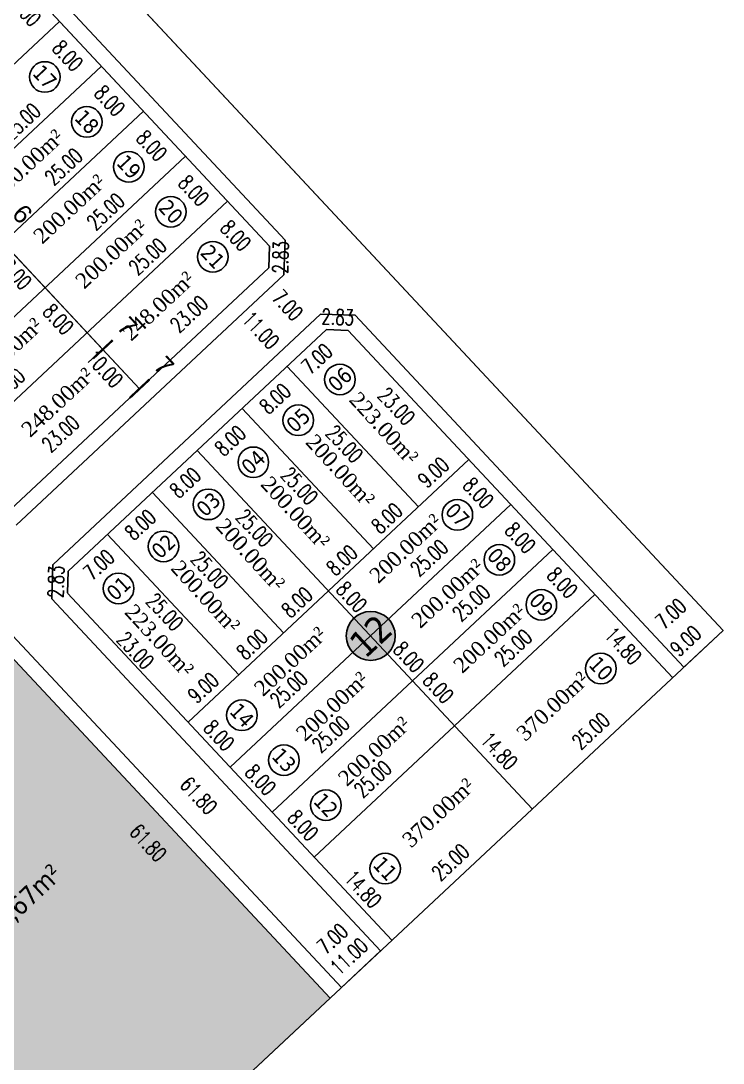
# Model space of a CAD drawing. Header units: metres. Extents: x 436314 to 439216, y 9612307 to 9615043.
# Drawn here: x 437608.6 to 437699.9, y 9614765.9 to 9614901.4 of the extents above; entities that cross this region are included whole.
import ezdxf

# ---------------------------------------------------------------- set-up
doc = ezdxf.new("R2010")
doc.units = ezdxf.units.M
doc.header["$PDMODE"] = 35
doc.header["$PDSIZE"] = 0.1
doc.linetypes.add('ACAD_ISO02W100', pattern=[15, 12, -3])
for name, color, linetype in [('AREA', 7, 'Continuous'), ('Auxiliar', 7, 'Continuous'), ('COTAS', 10, 'Continuous'), ('Eixo Acesso', 2, 'ACAD_ISO02W100'), ('Estacas', 7, 'Continuous'), ('Layer3', 1, 'Continuous'), ('M_FIO', 32, 'Continuous'), ('MEIO_FIO', 7, 'Continuous'), ('ÁREA', 7, 'Continuous')]:
    doc.layers.add(name, color=color, linetype=linetype)
doc.layers.get('0').off()
doc.styles.add('ARIAL', font='arial.ttf')
doc.styles.add('COTAS', font='romans.shx', dxfattribs={"width": 0.7})
doc.styles.add('tahoma', font='tahoma.ttf')
doc.styles.add('ÁREA', font='times.ttf', dxfattribs={"height": 2})
doc.dimstyles.new('C-75', dxfattribs={"dimtxt": 2, "dimasz": 0.2, "dimexe": 0, "dimexo": 0, "dimgap": 1, "dimtad": 0, "dimzin": 4, "dimdsep": 46, "dimtxsty": 'COTAS', "dimblk1": 'BOL-COT', "dimblk2": 'BOL-COT', "dimsah": 1, "dimcen": 0.1, "dimse1": 1, "dimse2": 1, "dimsd1": 1, "dimsd2": 1, "dimclrd": 8, "dimclre": 256, "dimclrt": 256, "dimaunit": 1, "dimadec": 3, "dimazin": 0, "dimtfac": 0.5, "dimtix": 1, "dimtmove": 0, "dimatfit": 3, "dimldrblk": 'BOL-COT', "dimfxl": 1, "dimtolj": 1, "dimtzin": 0, "dimarcsym": 0})

# ---------------------------------------------------------------- blocks, each defined once
blk = doc.blocks.new('Est')
at = {"const_width": 0.2}
blk.add_lwpolyline([(0, -1.2), (0, 1.2)], dxfattribs=at)
blk = doc.blocks.new('*D78')
at = {"layer": 'Defpoints', "color": 0, "transparency": 16777216}
for p in [(2854.28, 967.56), (2852.22, 959.56), (2854.28, 959.56)]:
    blk.add_point(p, dxfattribs=at)
at = {"layer": 'Layer3', "transparency": 16777216, "insert": (2852.22, 963.56), "char_height": 2, "attachment_point": 5, "rotation": 270.002, "style": 'COTAS'}
blk.add_mtext('\\A1;8.00', dxfattribs=at)
blk = doc.blocks.new('BOL-COT')
at = {"layer": 'COTAS'}
for p, q in [((-2, 0), (2, 0)), ((0, -3), (0, 3))]:
    blk.add_line(p, q, dxfattribs=at)
blk.add_circle((0, 0), 0.4, dxfattribs=at)
blk = doc.blocks.new('*D79')
at = {"layer": 'Defpoints', "color": 0, "transparency": 16777216}
for p in [(2804.28, 943.56), (2804.28, 928.76), (2806.07, 928.76)]:
    blk.add_point(p, dxfattribs=at)
at = {"layer": 'Layer3', "transparency": 16777216, "insert": (2806.07, 936.16), "char_height": 2, "attachment_point": 5, "rotation": 270.002, "style": 'COTAS'}
blk.add_mtext('\\A1;14.80', dxfattribs=at)
blk = doc.blocks.new('*D80')
at = {"layer": 'Defpoints', "color": 0, "transparency": 16777216}
for p in [(2845.28, 992.56), (2843.84, 967.56), (2845.28, 967.56)]:
    blk.add_point(p, dxfattribs=at)
at = {"layer": 'Layer3', "transparency": 16777216, "insert": (2843.84, 980.11), "char_height": 2, "attachment_point": 5, "rotation": 270.002, "style": 'COTAS'}
blk.add_mtext('\\A1;25.00', dxfattribs=at)
blk = doc.blocks.new('*D81')
at = {"layer": 'Defpoints', "color": 0, "transparency": 16777216}
for p in [(2854.28, 990.56), (2852.13, 967.56), (2854.28, 967.56)]:
    blk.add_point(p, dxfattribs=at)
at = {"layer": 'Layer3', "transparency": 16777216, "insert": (2852.13, 979.06), "char_height": 2, "attachment_point": 5, "rotation": 270.002, "style": 'COTAS'}
blk.add_mtext('\\A1;23.00', dxfattribs=at)
blk = doc.blocks.new('*D82')
at = {"layer": 'Defpoints', "color": 0, "transparency": 16777216}
for p in [(2854.28, 959.56), (2852.22, 951.56), (2854.28, 951.56)]:
    blk.add_point(p, dxfattribs=at)
at = {"layer": 'Layer3', "transparency": 16777216, "insert": (2852.22, 955.56), "char_height": 2, "attachment_point": 5, "rotation": 270.002, "style": 'COTAS'}
blk.add_mtext('\\A1;8.00', dxfattribs=at)
blk = doc.blocks.new('*D83')
at = {"layer": 'Defpoints', "color": 0, "transparency": 16777216}
for p in [(2854.28, 943.56), (2852.4, 928.76), (2854.28, 928.76)]:
    blk.add_point(p, dxfattribs=at)
at = {"layer": 'Layer3', "transparency": 16777216, "insert": (2852.4, 936.16), "char_height": 2, "attachment_point": 5, "rotation": 270.002, "style": 'COTAS'}
blk.add_mtext('\\A1;14.80', dxfattribs=at)
blk = doc.blocks.new('*D84')
at = {"layer": 'Defpoints', "color": 0, "transparency": 16777216}
for p in [(2854.28, 951.56), (2852.22, 943.56), (2854.28, 943.56)]:
    blk.add_point(p, dxfattribs=at)
at = {"layer": 'Layer3', "transparency": 16777216, "insert": (2852.22, 947.56), "char_height": 2, "attachment_point": 5, "rotation": 270.002, "style": 'COTAS'}
blk.add_mtext('\\A1;8.00', dxfattribs=at)
blk = doc.blocks.new('*D85')
at = {"layer": 'Defpoints', "color": 0, "transparency": 16777216}
for p in [(2804.28, 967.56), (2804.28, 959.56), (2806.04, 959.56)]:
    blk.add_point(p, dxfattribs=at)
at = {"layer": 'Layer3', "transparency": 16777216, "insert": (2806.04, 963.56), "char_height": 2, "attachment_point": 5, "rotation": 270.002, "style": 'COTAS'}
blk.add_mtext('\\A1;8.00', dxfattribs=at)
blk = doc.blocks.new('*D86')
at = {"layer": 'Defpoints', "color": 0, "transparency": 16777216}
for p in [(2804.28, 959.66), (2804.28, 951.66), (2806.04, 951.66)]:
    blk.add_point(p, dxfattribs=at)
at = {"layer": 'Layer3', "transparency": 16777216, "insert": (2806.04, 955.66), "char_height": 2, "attachment_point": 5, "rotation": 270.002, "style": 'COTAS'}
blk.add_mtext('\\A1;8.00', dxfattribs=at)
blk = doc.blocks.new('*D87')
at = {"layer": 'Defpoints', "color": 0, "transparency": 16777216}
for p in [(2804.28, 951.56), (2804.28, 943.56), (2806.04, 943.56)]:
    blk.add_point(p, dxfattribs=at)
at = {"layer": 'Layer3', "transparency": 16777216, "insert": (2806.04, 947.56), "char_height": 2, "attachment_point": 5, "rotation": 270.002, "style": 'COTAS'}
blk.add_mtext('\\A1;8.00', dxfattribs=at)
blk = doc.blocks.new('*D88')
at = {"layer": 'Defpoints', "color": 0, "transparency": 16777216}
for p in [(2813.28, 969.5), (2804.28, 967.56), (2813.28, 967.56)]:
    blk.add_point(p, dxfattribs=at)
at = {"layer": 'Layer3', "transparency": 16777216, "insert": (2808.78, 969.5), "char_height": 2, "attachment_point": 5, "rotation": 0.002, "style": 'COTAS'}
blk.add_mtext('\\A1;9.00', dxfattribs=at)
blk = doc.blocks.new('*D89')
at = {"layer": 'Defpoints', "color": 0, "transparency": 16777216}
for p in [(2821.28, 969.29), (2813.28, 967.56), (2821.28, 967.56)]:
    blk.add_point(p, dxfattribs=at)
at = {"layer": 'Layer3', "transparency": 16777216, "insert": (2817.28, 969.29), "char_height": 2, "attachment_point": 5, "rotation": 0.002, "style": 'COTAS'}
blk.add_mtext('\\A1;8.00', dxfattribs=at)
blk = doc.blocks.new('*D90')
at = {"layer": 'Defpoints', "color": 0, "transparency": 16777216}
for p in [(2829.28, 969.29), (2821.28, 967.56), (2829.28, 967.56)]:
    blk.add_point(p, dxfattribs=at)
at = {"layer": 'Layer3', "transparency": 16777216, "insert": (2825.28, 969.29), "char_height": 2, "attachment_point": 5, "rotation": 0.002, "style": 'COTAS'}
blk.add_mtext('\\A1;8.00', dxfattribs=at)
blk = doc.blocks.new('*D91')
at = {"layer": 'Defpoints', "color": 0, "transparency": 16777216}
for p in [(2837.28, 969.29), (2829.28, 967.56), (2837.28, 967.56)]:
    blk.add_point(p, dxfattribs=at)
at = {"layer": 'Layer3', "transparency": 16777216, "insert": (2833.28, 969.29), "char_height": 2, "attachment_point": 5, "rotation": 0.002, "style": 'COTAS'}
blk.add_mtext('\\A1;8.00', dxfattribs=at)
blk = doc.blocks.new('*D92')
at = {"layer": 'Defpoints', "color": 0, "transparency": 16777216}
for p in [(2845.28, 969.29), (2837.28, 967.56), (2845.28, 967.56)]:
    blk.add_point(p, dxfattribs=at)
at = {"layer": 'Layer3', "transparency": 16777216, "insert": (2841.28, 969.29), "char_height": 2, "attachment_point": 5, "rotation": 0.002, "style": 'COTAS'}
blk.add_mtext('\\A1;8.00', dxfattribs=at)
blk = doc.blocks.new('*D93')
at = {"layer": 'Defpoints', "color": 0, "transparency": 16777216}
for p in [(2854.28, 969.5), (2845.28, 967.56), (2854.28, 967.56)]:
    blk.add_point(p, dxfattribs=at)
at = {"layer": 'Layer3', "transparency": 16777216, "insert": (2849.78, 969.5), "char_height": 2, "attachment_point": 5, "rotation": 0.002, "style": 'COTAS'}
blk.add_mtext('\\A1;9.00', dxfattribs=at)
blk = doc.blocks.new('*D94')
at = {"layer": 'Defpoints', "color": 0, "transparency": 16777216}
for p in [(2829.28, 930.97), (2804.28, 928.76), (2829.28, 928.76)]:
    blk.add_point(p, dxfattribs=at)
at = {"layer": 'Layer3', "transparency": 16777216, "insert": (2816.78, 930.97), "char_height": 2, "attachment_point": 5, "rotation": 0.002, "style": 'COTAS'}
blk.add_mtext('\\A1;25.00', dxfattribs=at)
blk = doc.blocks.new('*D95')
at = {"layer": 'Defpoints', "color": 0, "transparency": 16777216}
for p in [(2829.28, 945.77), (2804.28, 943.56), (2829.28, 943.56)]:
    blk.add_point(p, dxfattribs=at)
at = {"layer": 'Layer3', "transparency": 16777216, "insert": (2816.78, 945.77), "char_height": 2, "attachment_point": 5, "rotation": 0.002, "style": 'COTAS'}
blk.add_mtext('\\A1;25.00', dxfattribs=at)
blk = doc.blocks.new('*D96')
at = {"layer": 'Defpoints', "color": 0, "transparency": 16777216}
for p in [(2829.28, 953.77), (2804.28, 951.56), (2829.28, 951.56)]:
    blk.add_point(p, dxfattribs=at)
at = {"layer": 'Layer3', "transparency": 16777216, "insert": (2816.78, 953.77), "char_height": 2, "attachment_point": 5, "rotation": 0.002, "style": 'COTAS'}
blk.add_mtext('\\A1;25.00', dxfattribs=at)
blk = doc.blocks.new('*D97')
at = {"layer": 'Defpoints', "color": 0, "transparency": 16777216}
for p in [(2829.28, 961.77), (2804.28, 959.56), (2829.28, 959.56)]:
    blk.add_point(p, dxfattribs=at)
at = {"layer": 'Layer3', "transparency": 16777216, "insert": (2816.78, 961.77), "char_height": 2, "attachment_point": 5, "rotation": 0.002, "style": 'COTAS'}
blk.add_mtext('\\A1;25.00', dxfattribs=at)
blk = doc.blocks.new('*D98')
at = {"layer": 'Defpoints', "color": 0, "transparency": 16777216}
for p in [(2854.28, 930.97), (2829.28, 928.76), (2854.28, 928.76)]:
    blk.add_point(p, dxfattribs=at)
at = {"layer": 'Layer3', "transparency": 16777216, "insert": (2841.78, 930.97), "char_height": 2, "attachment_point": 5, "rotation": 0.002, "style": 'COTAS'}
blk.add_mtext('\\A1;25.00', dxfattribs=at)
blk = doc.blocks.new('*D99')
at = {"layer": 'Defpoints', "color": 0, "transparency": 16777216}
for p in [(2854.28, 945.77), (2829.28, 943.56), (2854.28, 943.56)]:
    blk.add_point(p, dxfattribs=at)
at = {"layer": 'Layer3', "transparency": 16777216, "insert": (2841.78, 945.77), "char_height": 2, "attachment_point": 5, "rotation": 0.002, "style": 'COTAS'}
blk.add_mtext('\\A1;25.00', dxfattribs=at)
blk = doc.blocks.new('*D100')
at = {"layer": 'Defpoints', "color": 0, "transparency": 16777216}
for p in [(2854.28, 953.77), (2829.28, 951.56), (2854.28, 951.56)]:
    blk.add_point(p, dxfattribs=at)
at = {"layer": 'Layer3', "transparency": 16777216, "insert": (2841.78, 953.77), "char_height": 2, "attachment_point": 5, "rotation": 0.002, "style": 'COTAS'}
blk.add_mtext('\\A1;25.00', dxfattribs=at)
blk = doc.blocks.new('*D101')
at = {"layer": 'Defpoints', "color": 0, "transparency": 16777216}
for p in [(2854.28, 961.77), (2829.28, 959.56), (2854.28, 959.56)]:
    blk.add_point(p, dxfattribs=at)
at = {"layer": 'Layer3', "transparency": 16777216, "insert": (2841.78, 961.77), "char_height": 2, "attachment_point": 5, "rotation": 0.002, "style": 'COTAS'}
blk.add_mtext('\\A1;25.00', dxfattribs=at)
blk = doc.blocks.new('*D102')
at = {"layer": 'Defpoints', "color": 0, "transparency": 16777216}
for p in [(2837.28, 992.56), (2835.84, 967.56), (2837.28, 967.56)]:
    blk.add_point(p, dxfattribs=at)
at = {"layer": 'Layer3', "transparency": 16777216, "insert": (2835.84, 980.11), "char_height": 2, "attachment_point": 5, "rotation": 270.002, "style": 'COTAS'}
blk.add_mtext('\\A1;25.00', dxfattribs=at)
blk = doc.blocks.new('*D103')
at = {"layer": 'Defpoints', "color": 0, "transparency": 16777216}
for p in [(2829.28, 992.56), (2827.84, 967.56), (2829.28, 967.56)]:
    blk.add_point(p, dxfattribs=at)
at = {"layer": 'Layer3', "transparency": 16777216, "insert": (2827.84, 980.11), "char_height": 2, "attachment_point": 5, "rotation": 270.002, "style": 'COTAS'}
blk.add_mtext('\\A1;25.00', dxfattribs=at)
blk = doc.blocks.new('*D104')
at = {"layer": 'Defpoints', "color": 0, "transparency": 16777216}
for p in [(2821.28, 992.56), (2819.84, 967.56), (2821.28, 967.56)]:
    blk.add_point(p, dxfattribs=at)
at = {"layer": 'Layer3', "transparency": 16777216, "insert": (2819.84, 980.11), "char_height": 2, "attachment_point": 5, "rotation": 270.002, "style": 'COTAS'}
blk.add_mtext('\\A1;25.00', dxfattribs=at)
blk = doc.blocks.new('*D105')
at = {"layer": 'Defpoints', "color": 0, "transparency": 16777216}
for p in [(2813.28, 992.56), (2811.84, 967.56), (2813.28, 967.56)]:
    blk.add_point(p, dxfattribs=at)
at = {"layer": 'Layer3', "transparency": 16777216, "insert": (2811.84, 980.11), "char_height": 2, "attachment_point": 5, "rotation": 270.002, "style": 'COTAS'}
blk.add_mtext('\\A1;25.00', dxfattribs=at)
blk = doc.blocks.new('*D106')
at = {"layer": 'Defpoints', "color": 0, "transparency": 16777216}
for p in [(2821.28, 990.57), (2813.28, 988.83), (2821.28, 988.83)]:
    blk.add_point(p, dxfattribs=at)
at = {"layer": 'Layer3', "transparency": 16777216, "insert": (2817.28, 990.56), "char_height": 2, "attachment_point": 5, "rotation": 0.002, "style": 'COTAS'}
blk.add_mtext('\\A1;8.00', dxfattribs=at)
blk = doc.blocks.new('*D107')
at = {"layer": 'Defpoints', "color": 0, "transparency": 16777216}
for p in [(2829.28, 990.57), (2821.28, 988.83), (2829.28, 988.83)]:
    blk.add_point(p, dxfattribs=at)
at = {"layer": 'Layer3', "transparency": 16777216, "insert": (2825.28, 990.57), "char_height": 2, "attachment_point": 5, "rotation": 0.002, "style": 'COTAS'}
blk.add_mtext('\\A1;8.00', dxfattribs=at)
blk = doc.blocks.new('*D108')
at = {"layer": 'Defpoints', "color": 0, "transparency": 16777216}
for p in [(2837.28, 990.57), (2829.28, 988.83), (2837.28, 988.83)]:
    blk.add_point(p, dxfattribs=at)
at = {"layer": 'Layer3', "transparency": 16777216, "insert": (2833.28, 990.57), "char_height": 2, "attachment_point": 5, "rotation": 0.002, "style": 'COTAS'}
blk.add_mtext('\\A1;8.00', dxfattribs=at)
blk = doc.blocks.new('*D109')
at = {"layer": 'Defpoints', "color": 0, "transparency": 16777216}
for p in [(2845.28, 990.57), (2837.28, 988.83), (2845.28, 988.83)]:
    blk.add_point(p, dxfattribs=at)
at = {"layer": 'Layer3', "transparency": 16777216, "insert": (2841.28, 990.57), "char_height": 2, "attachment_point": 5, "rotation": 0.002, "style": 'COTAS'}
blk.add_mtext('\\A1;8.00', dxfattribs=at)
blk = doc.blocks.new('*D110')
at = {"layer": 'Defpoints', "color": 0, "transparency": 16777216}
for p in [(2845.28, 992.56), (2852.28, 992.56), (2852.28, 990.63)]:
    blk.add_point(p, dxfattribs=at)
at = {"layer": 'Layer3', "transparency": 16777216, "insert": (2848.78, 990.63), "char_height": 2, "attachment_point": 5, "rotation": 0.002, "style": 'COTAS'}
blk.add_mtext('\\A1;7.00', dxfattribs=at)
blk = doc.blocks.new('*D111')
at = {"layer": 'Defpoints', "color": 0, "transparency": 16777216}
for p in [(2806.28, 992.57), (2813.28, 992.56), (2806.28, 990.46)]:
    blk.add_point(p, dxfattribs=at)
at = {"layer": 'Layer3', "transparency": 16777216, "insert": (2809.78, 990.46), "char_height": 2, "attachment_point": 5, "rotation": 359.9121, "style": 'COTAS'}
blk.add_mtext('\\A1;7.00', dxfattribs=at)
blk = doc.blocks.new('*D112')
at = {"layer": 'Defpoints', "color": 0, "transparency": 16777216}
for p in [(2833, 968.94), (2830.94, 960.94), (2833, 960.94)]:
    blk.add_point(p, dxfattribs=at)
at = {"layer": 'Layer3', "transparency": 16777216, "insert": (2830.94, 964.94), "char_height": 2, "attachment_point": 5, "rotation": 270.002, "style": 'COTAS'}
blk.add_mtext('\\A1;8.00', dxfattribs=at)
blk = doc.blocks.new('*D113')
at = {"layer": 'Defpoints', "color": 0, "transparency": 16777216}
for p in [(2833.1, 958.17), (2831.04, 950.17), (2833.1, 950.17)]:
    blk.add_point(p, dxfattribs=at)
at = {"layer": 'Layer3', "transparency": 16777216, "insert": (2831.04, 954.17), "char_height": 2, "attachment_point": 5, "rotation": 270.002, "style": 'COTAS'}
blk.add_mtext('\\A1;8.00', dxfattribs=at)
blk = doc.blocks.new('*D114')
at = {"layer": 'Defpoints', "color": 0, "transparency": 16777216}
for p in [(2833.16, 944.6), (2831.27, 929.8), (2833.16, 929.8)]:
    blk.add_point(p, dxfattribs=at)
at = {"layer": 'Layer3', "transparency": 16777216, "insert": (2831.27, 937.2), "char_height": 2, "attachment_point": 5, "rotation": 270.002, "style": 'COTAS'}
blk.add_mtext('\\A1;14.80', dxfattribs=at)
blk = doc.blocks.new('*D115')
at = {"layer": 'Defpoints', "color": 0, "transparency": 16777216}
for p in [(2833.16, 952.6), (2831.1, 944.6), (2833.16, 944.6)]:
    blk.add_point(p, dxfattribs=at)
at = {"layer": 'Layer3', "transparency": 16777216, "insert": (2831.1, 948.6), "char_height": 2, "attachment_point": 5, "rotation": 270.002, "style": 'COTAS'}
blk.add_mtext('\\A1;8.00', dxfattribs=at)
blk = doc.blocks.new('*D784')
at = {"layer": 'Defpoints', "color": 0, "transparency": 16777216}
for p in [(2854.28, 1053.56), (2852, 1045.56), (2854.28, 1045.56)]:
    blk.add_point(p, dxfattribs=at)
at = {"layer": 'Layer3', "transparency": 16777216, "insert": (2852, 1049.56), "char_height": 2, "attachment_point": 5, "rotation": 270.002, "style": 'COTAS'}
blk.add_mtext('\\A1;8.00', dxfattribs=at)
blk = doc.blocks.new('*D785')
at = {"layer": 'Defpoints', "color": 0, "transparency": 16777216}
for p in [(2829.28, 1047.4), (2829.28, 1045.56), (2854.28, 1045.56)]:
    blk.add_point(p, dxfattribs=at)
at = {"layer": 'Layer3', "transparency": 16777216, "insert": (2841.78, 1047.4), "char_height": 2, "attachment_point": 5, "rotation": 0.002, "style": 'COTAS'}
blk.add_mtext('\\A1;25.00', dxfattribs=at)
blk = doc.blocks.new('*D789')
at = {"layer": 'Defpoints', "color": 0, "transparency": 16777216}
for p in [(2854.28, 1045.56), (2852, 1037.56), (2854.28, 1037.56)]:
    blk.add_point(p, dxfattribs=at)
at = {"layer": 'Layer3', "transparency": 16777216, "insert": (2852, 1041.56), "char_height": 2, "attachment_point": 5, "rotation": 270.002, "style": 'COTAS'}
blk.add_mtext('\\A1;8.00', dxfattribs=at)
blk = doc.blocks.new('*D790')
at = {"layer": 'Defpoints', "color": 0, "transparency": 16777216}
for p in [(2829.28, 1039.4), (2829.28, 1037.56), (2854.28, 1037.56)]:
    blk.add_point(p, dxfattribs=at)
at = {"layer": 'Layer3', "transparency": 16777216, "insert": (2841.78, 1039.4), "char_height": 2, "attachment_point": 5, "rotation": 0.002, "style": 'COTAS'}
blk.add_mtext('\\A1;25.00', dxfattribs=at)
blk = doc.blocks.new('*D794')
at = {"layer": 'Defpoints', "color": 0, "transparency": 16777216}
for p in [(2829.28, 1031.4), (2829.28, 1029.56), (2854.28, 1029.56)]:
    blk.add_point(p, dxfattribs=at)
at = {"layer": 'Layer3', "transparency": 16777216, "insert": (2841.78, 1031.4), "char_height": 2, "attachment_point": 5, "rotation": 0.002, "style": 'COTAS'}
blk.add_mtext('\\A1;25.00', dxfattribs=at)
blk = doc.blocks.new('*D798')
at = {"layer": 'Defpoints', "color": 0, "transparency": 16777216}
for p in [(2854.28, 1029.56), (2852, 1021.56), (2854.28, 1021.56)]:
    blk.add_point(p, dxfattribs=at)
at = {"layer": 'Layer3', "transparency": 16777216, "insert": (2852, 1025.56), "char_height": 2, "attachment_point": 5, "rotation": 270.002, "style": 'COTAS'}
blk.add_mtext('\\A1;8.00', dxfattribs=at)
blk = doc.blocks.new('*D799')
at = {"layer": 'Defpoints', "color": 0, "transparency": 16777216}
for p in [(2829.28, 1023.4), (2829.28, 1021.56), (2854.28, 1021.56)]:
    blk.add_point(p, dxfattribs=at)
at = {"layer": 'Layer3', "transparency": 16777216, "insert": (2841.78, 1023.4), "char_height": 2, "attachment_point": 5, "rotation": 0.002, "style": 'COTAS'}
blk.add_mtext('\\A1;25.00', dxfattribs=at)
blk = doc.blocks.new('*D801')
at = {"layer": 'Defpoints', "color": 0, "transparency": 16777216}
for p in [(2825.18, 1029.38), (2825.18, 1021.38), (2827.71, 1021.38)]:
    blk.add_point(p, dxfattribs=at)
at = {"layer": 'Layer3', "transparency": 16777216, "insert": (2827.71, 1025.38), "char_height": 2, "attachment_point": 5, "rotation": 270.002, "style": 'COTAS'}
blk.add_mtext('\\A1;8.00', dxfattribs=at)
blk = doc.blocks.new('*D802')
at = {"layer": 'Defpoints', "color": 0, "transparency": 16777216}
for p in [(2829.28, 1023.59), (2804.28, 1021.55), (2829.28, 1021.56)]:
    blk.add_point(p, dxfattribs=at)
at = {"layer": 'Layer3', "transparency": 16777216, "insert": (2816.78, 1023.59), "char_height": 2, "attachment_point": 5, "rotation": 0.0222, "style": 'COTAS'}
blk.add_mtext('\\A1;25.00', dxfattribs=at)
blk = doc.blocks.new('*D803')
at = {"layer": 'Defpoints', "color": 0, "transparency": 16777216}
for p in [(2854.28, 1021.56), (2852, 1013.56), (2854.28, 1013.56)]:
    blk.add_point(p, dxfattribs=at)
at = {"layer": 'Layer3', "transparency": 16777216, "insert": (2852, 1017.56), "char_height": 2, "attachment_point": 5, "rotation": 270.002, "style": 'COTAS'}
blk.add_mtext('\\A1;8.00', dxfattribs=at)
blk = doc.blocks.new('*D804')
at = {"layer": 'Defpoints', "color": 0, "transparency": 16777216}
for p in [(2829.28, 1015.4), (2829.28, 1013.56), (2854.28, 1013.56)]:
    blk.add_point(p, dxfattribs=at)
at = {"layer": 'Layer3', "transparency": 16777216, "insert": (2841.78, 1015.4), "char_height": 2, "attachment_point": 5, "rotation": 0.002, "style": 'COTAS'}
blk.add_mtext('\\A1;25.00', dxfattribs=at)
blk = doc.blocks.new('*D806')
at = {"layer": 'Defpoints', "color": 0, "transparency": 16777216}
for p in [(2825.18, 1021.38), (2825.18, 1013.38), (2827.71, 1013.38)]:
    blk.add_point(p, dxfattribs=at)
at = {"layer": 'Layer3', "transparency": 16777216, "insert": (2827.71, 1017.38), "char_height": 2, "attachment_point": 5, "rotation": 270.002, "style": 'COTAS'}
blk.add_mtext('\\A1;8.00', dxfattribs=at)
blk = doc.blocks.new('*D807')
at = {"layer": 'Defpoints', "color": 0, "transparency": 16777216}
for p in [(2829.28, 1015.59), (2804.28, 1013.55), (2829.28, 1013.56)]:
    blk.add_point(p, dxfattribs=at)
at = {"layer": 'Layer3', "transparency": 16777216, "insert": (2816.78, 1015.59), "char_height": 2, "attachment_point": 5, "rotation": 0.0222, "style": 'COTAS'}
blk.add_mtext('\\A1;25.00', dxfattribs=at)
blk = doc.blocks.new('*D808')
at = {"layer": 'Defpoints', "color": 0, "transparency": 16777216}
for p in [(2854.28, 1013.56), (2852, 1005.56), (2854.28, 1005.56)]:
    blk.add_point(p, dxfattribs=at)
at = {"layer": 'Layer3', "transparency": 16777216, "insert": (2852, 1009.56), "char_height": 2, "attachment_point": 5, "rotation": 270.002, "style": 'COTAS'}
blk.add_mtext('\\A1;8.00', dxfattribs=at)
blk = doc.blocks.new('*D809')
at = {"layer": 'Defpoints', "color": 0, "transparency": 16777216}
for p in [(2829.11, 1006.26), (2829.11, 1002.43), (2852.11, 1002.43)]:
    blk.add_point(p, dxfattribs=at)
at = {"layer": 'Layer3', "transparency": 16777216, "insert": (2840.61, 1006.26), "char_height": 2, "attachment_point": 5, "rotation": 0.002, "style": 'COTAS'}
blk.add_mtext('\\A1;23.00', dxfattribs=at)
blk = doc.blocks.new('*D811')
at = {"layer": 'Defpoints', "color": 0, "transparency": 16777216}
for p in [(2829.28, 1006.31), (2806.28, 1003.56), (2829.28, 1003.56)]:
    blk.add_point(p, dxfattribs=at)
at = {"layer": 'Layer3', "transparency": 16777216, "insert": (2817.78, 1006.31), "char_height": 2, "attachment_point": 5, "rotation": 0.002, "style": 'COTAS'}
blk.add_mtext('\\A1;23.00', dxfattribs=at)
blk = doc.blocks.new('*D812')
at = {"layer": 'Defpoints', "color": 0, "transparency": 16777216}
for p in [(2829.28, 1013.56), (2827.71, 1003.56), (2829.28, 1003.56)]:
    blk.add_point(p, dxfattribs=at)
at = {"layer": 'Layer3', "transparency": 16777216, "insert": (2827.71, 1008.56), "char_height": 2, "attachment_point": 5, "rotation": 270.002, "style": 'COTAS'}
blk.add_mtext('\\A1;10.00', dxfattribs=at)
blk = doc.blocks.new('*D823')
at = {"layer": 'Defpoints', "color": 0, "transparency": 16777216}
for p in [(2854.28, 1037.56), (2852, 1029.56), (2854.28, 1029.56)]:
    blk.add_point(p, dxfattribs=at)
at = {"layer": 'Layer3', "transparency": 16777216, "insert": (2852, 1033.56), "char_height": 2, "attachment_point": 5, "rotation": 270.002, "style": 'COTAS'}
blk.add_mtext('\\A1;8.00', dxfattribs=at)
blk = doc.blocks.new('*D838')
at = {"layer": 'Defpoints', "color": 0, "transparency": 16777216}
for p in [(2854.28, 1005.56), (2852.28, 1003.56), (2853.33, 1002.51)]:
    blk.add_point(p, dxfattribs=at)
at = {"layer": 'Layer3', "transparency": 16777216, "insert": (2854.33, 1003.51), "char_height": 2, "attachment_point": 5, "rotation": 45.002, "style": 'COTAS'}
blk.add_mtext('\\A1;2.83', dxfattribs=at)
blk = doc.blocks.new('*D901')
at = {"layer": 'Defpoints', "color": 0, "transparency": 16777216}
for p in [(2793.28, 990.56), (2789.77, 928.76), (2793.28, 928.76)]:
    blk.add_point(p, dxfattribs=at)
at = {"layer": 'Layer3', "transparency": 16777216, "insert": (2789.77, 959.66), "char_height": 2, "attachment_point": 5, "rotation": 270.002, "style": 'COTAS'}
blk.add_mtext('\\A1;61.80', dxfattribs=at)
blk = doc.blocks.new('*D863')
at = {"layer": 'Defpoints', "color": 0, "transparency": 16777216}
for p in [(2805.19, 993.64), (2806.28, 992.56), (2804.28, 990.56)]:
    blk.add_point(p, dxfattribs=at)
at = {"layer": 'Layer3', "transparency": 16777216, "insert": (2804.19, 992.64), "char_height": 2, "attachment_point": 5, "rotation": 45.002, "style": 'COTAS'}
blk.add_mtext('\\A1;2.83', dxfattribs=at)
blk = doc.blocks.new('*D864')
at = {"layer": 'Defpoints', "color": 0, "transparency": 16777216}
for p in [(2852.28, 992.56), (2855.48, 991.76), (2854.28, 990.56)]:
    blk.add_point(p, dxfattribs=at)
at = {"layer": 'Layer3', "transparency": 16777216, "insert": (2854.48, 992.76), "char_height": 2, "attachment_point": 5, "rotation": 315.002, "style": 'COTAS'}
blk.add_mtext('\\A1;2.83', dxfattribs=at)
blk = doc.blocks.new('*D865')
at = {"layer": 'Defpoints', "color": 0, "transparency": 16777216}
for p in [(2863.28, 931.09), (2854.28, 928.76), (2863.28, 928.76)]:
    blk.add_point(p, dxfattribs=at)
at = {"layer": 'Layer3', "transparency": 16777216, "insert": (2858.78, 931.09), "char_height": 2, "attachment_point": 5, "rotation": 0.002, "style": 'COTAS'}
blk.add_mtext('\\A1;9.00', dxfattribs=at)
blk = doc.blocks.new('*D866')
at = {"layer": 'Defpoints', "color": 0, "transparency": 16777216}
for p in [(2856.28, 934.5), (2863.28, 935), (2863.28, 934.5)]:
    blk.add_point(p, dxfattribs=at)
at = {"layer": 'Layer3', "transparency": 16777216, "insert": (2859.78, 935), "char_height": 2, "attachment_point": 5, "rotation": 0.002, "style": 'COTAS'}
blk.add_mtext('\\A1;7.00', dxfattribs=at)
blk = doc.blocks.new('*D867')
at = {"layer": 'Defpoints', "color": 0, "transparency": 16777216}
for p in [(2804.28, 931.03), (2793.28, 928.76), (2804.28, 928.76)]:
    blk.add_point(p, dxfattribs=at)
at = {"layer": 'Layer3', "transparency": 16777216, "insert": (2798.78, 931.03), "char_height": 2, "attachment_point": 5, "rotation": 0.002, "style": 'COTAS'}
blk.add_mtext('\\A1;11.00', dxfattribs=at)
blk = doc.blocks.new('*D868')
at = {"layer": 'Defpoints', "color": 0, "transparency": 16777216}
for p in [(2795.28, 934.72), (2802.28, 934.72), (2802.28, 934.19)]:
    blk.add_point(p, dxfattribs=at)
at = {"layer": 'Layer3', "transparency": 16777216, "insert": (2798.78, 934.19), "char_height": 2, "attachment_point": 5, "rotation": 0.002, "style": 'COTAS'}
blk.add_mtext('\\A1;7.00', dxfattribs=at)
blk = doc.blocks.new('*D889')
at = {"layer": 'Defpoints', "color": 0, "transparency": 16777216}
for p in [(2844.56, 1001.83), (2844.56, 994.83), (2850.76, 994.83)]:
    blk.add_point(p, dxfattribs=at)
at = {"layer": 'Layer3', "transparency": 16777216, "insert": (2850.76, 998.33), "char_height": 2, "attachment_point": 5, "rotation": 270.002, "style": 'COTAS'}
blk.add_mtext('\\A1;7.00', dxfattribs=at)
blk = doc.blocks.new('*D890')
at = {"layer": 'Defpoints', "color": 0, "transparency": 16777216}
for p in [(2844.32, 1003.83), (2844.32, 992.83), (2845.99, 992.83)]:
    blk.add_point(p, dxfattribs=at)
at = {"layer": 'Layer3', "transparency": 16777216, "insert": (2845.99, 998.33), "char_height": 2, "attachment_point": 5, "rotation": 270.002, "style": 'COTAS'}
blk.add_mtext('\\A1;11.00', dxfattribs=at)
blk = doc.blocks.new('*D897')
at = {"layer": 'Defpoints', "color": 0, "transparency": 16777216}
for p in [(2804.28, 990.56), (2805.65, 990.56), (2804.28, 967.56)]:
    blk.add_point(p, dxfattribs=at)
at = {"layer": 'Layer3', "transparency": 16777216, "insert": (2805.65, 979.06), "char_height": 2, "attachment_point": 5, "rotation": 270.002, "style": 'COTAS'}
blk.add_mtext('\\A1;23.00', dxfattribs=at)
blk = doc.blocks.new('*D898')
at = {"layer": 'Defpoints', "color": 0, "transparency": 16777216}
for p in [(2798.76, 990.56), (2804.28, 990.56), (2804.28, 928.76)]:
    blk.add_point(p, dxfattribs=at)
at = {"layer": 'Layer3', "transparency": 16777216, "insert": (2798.76, 959.66), "char_height": 2, "attachment_point": 5, "rotation": 270.002, "style": 'COTAS'}
blk.add_mtext('\\A1;61.80', dxfattribs=at)
blk = doc.blocks.new('*D906')
at = {"layer": 'Defpoints', "color": 0, "transparency": 16777216}
for p in [(2791.28, 932.1), (2703.95, 928.74), (2791.28, 928.74)]:
    blk.add_point(p, dxfattribs=at)
at = {"layer": 'Layer3', "transparency": 16777216, "insert": (2748.87, 932.1), "char_height": 2, "attachment_point": 5, "rotation": 0.002, "style": 'COTAS'}
blk.add_mtext('\\A1;87.33', dxfattribs=at)
blk = doc.blocks.new('*D909')
at = {"layer": 'Defpoints', "color": 0, "transparency": 16777216}
for p in [(2793.28, 932.11), (2705.95, 928.75), (2793.28, 928.76)]:
    blk.add_point(p, dxfattribs=at)
at = {"layer": 'Layer3', "transparency": 16777216, "insert": (2750.87, 932.11), "char_height": 2, "attachment_point": 5, "rotation": 0.002, "style": 'COTAS'}
blk.add_mtext('\\A1;87.33', dxfattribs=at)
blk = doc.blocks.new('atutu')
at = {"layer": 'Layer3'}
h = blk.add_hatch(color=101, dxfattribs=at)
h.dxf.hatch_style = 1
h.set_gradient(color1=(131, 236, 156), color2=(83, 228, 117), one_color=1, tint=0.61)
h.paths.add_polyline_path([(2831.606, 957.357, 1), (2826.978, 961.727, 1)])
at = {"layer": 'MEIO_FIO'}
h = blk.add_hatch(dxfattribs=at)
h.set_pattern_fill('AR-CONC', color=5, scale=0.2)
h.set_pattern_definition([(50, (-474828.2892, -9591283.5444), (1.4345203652, -0.12550426997), [0.15, -1.65]), (355, (-474828.2892, -9591283.5444), (-0.27750266723, 1.5043842674), [0.12, -1.32]), (100.45144446, (-474828.1696, -9591283.5549), (1.15701769345, 1.37887998194), [0.127480384, -1.402284224]), (46.1842, (-474828.2892, -9591283.1444), (2.13448266134, -0.3310385616), [0.225, -2.475]), (96.63563549, (-474828.1113, -9591283.172), (1.86932389135, 1.94823720155), [0.191220684, -2.10342752]), (351.18416399, (-474828.2892, -9591283.1444), (1.8693238901, 1.94823720054), [0.18, -1.980000002]), (21, (-474828.0892, -9591283.2444), (1.19381410424, -0.80523778133), [0.15, -1.65]), (326, (-474828.0892, -9591283.2444), (0.48663066384, 1.4503000901), [0.12, -1.32]), (71.45144474, (-474827.9897, -9591283.3115), (1.68044475346, 0.64506230561), [0.12748038, -1.402284224]), (37.5, (-474828.2892, -9591283.54443), (0.024319710635, 0.665787707663), [0, -1.304, 0, -1.34, 0, -1.325]), (7.5, (-474828.2892, -9591283.5444), (0.526139074884, 0.788823423765), [0, -0.764, 0, -1.274, 0, -0.505]), (327.5, (-474828.7352, -9591283.54443), (1.067644872345, -0.04510974347), [0, -0.5, 0, -1.56, 0, -2.07]), (317.5, (-474828.9352, -9591283.5444), (1.166372338685, 0.200209964665), [0, -0.65, 0, -1.036, 0, -1.47])])
h.paths.add_polyline_path([(2707.948, 992.553), (2705.948, 990.553), (2705.951, 930.175, -0.414224), (2707.358, 928.768), (2793.281, 928.768), (2793.278, 990.556), (2791.278, 992.556)])
h.paths.add_polyline_path([(2753.868, 959.551, -1), (2747.502, 959.551, -1)], flags=0)
h.paths.add_polyline_path([(2747.574, 930.61), (2754.174, 930.61), (2754.174, 933.61), (2747.574, 933.61)], flags=24)
h.paths.add_polyline_path([(2788.586, 962.922), (2788.586, 956.389), (2791.586, 956.389), (2791.586, 962.922)], flags=24)
h.paths.add_polyline_path([(2746.313, 987.696), (2752.913, 987.696), (2752.913, 990.696), (2746.313, 990.696)], flags=24)
h.paths.add_polyline_path([(2708.209, 962.919), (2708.209, 956.386), (2711.209, 956.386), (2711.209, 962.919)], flags=24)
h.paths.add_polyline_path([(2746.977, 955.932), (2753.982, 955.932), (2753.982, 963.493), (2746.976, 963.493)], flags=24)
h.paths.add_polyline_path([(2724.621, 962.405), (2783.404, 962.359), (2783.409, 968.452), (2724.626, 968.497)], flags=24)
at = {"layer": 'Layer3', "color": 0}
for p, q in [((2854.278, 1005.558), (2852.278, 1003.558)), ((2804.278, 990.567), (2806.278, 992.567)), ((2852.278, 992.558), (2854.278, 990.558))]:
    blk.add_line(p, q, dxfattribs=at)
for points in [[(2829.271, 1186.553), (2863.271, 1186.554), (2863.271, 928.758), (2435.281, 928.759)], [(2863.281, 928.758), (2863.272, 1161.558)], [(2829.273, 1150.557), (2829.278, 1003.557)], [(2854.278, 1005.558), (2854.273, 1148.558)], [(2804.276, 1045.556), (2854.276, 1045.558)], [(2804.277, 1037.556), (2854.277, 1037.558)], [(2804.277, 1029.556), (2854.277, 1029.558)], [(2804.277, 1021.556), (2854.277, 1021.558)], [(2804.278, 1013.556), (2854.278, 1013.558)], [(2806.278, 1003.556), (2852.278, 1003.558)], [(2806.278, 992.556), (2852.278, 992.558)], [(2813.278, 992.556), (2813.279, 967.556)], [(2821.278, 992.557), (2821.279, 967.557)], [(2829.278, 992.557), (2829.281, 928.757)], [(2837.278, 992.557), (2837.279, 967.557)], [(2845.278, 992.558), (2845.279, 967.558)], [(2793.281, 928.756), (2793.278, 990.556)], [(2804.281, 928.756), (2804.278, 990.556)], [(2854.281, 928.758), (2854.278, 990.558)], [(2854.279, 967.558), (2804.279, 967.556)], [(2854.279, 959.558), (2804.279, 959.556)], [(2854.28, 951.558), (2804.28, 951.556)], [(2854.28, 943.558), (2804.28, 943.556)], [(2426.282, 928.758), (2863.281, 928.758)]]:
    blk.add_lwpolyline(points, dxfattribs=at)
for centre, radius in [((2847.947, 1041.578), 1.991), ((2847.947, 1033.578), 1.991), ((2847.947, 1025.578), 1.991), ((2847.947, 1017.578), 1.991), ((2847.948, 1009.578), 1.991), ((2809.55, 986.456), 1.991), ((2817.55, 986.457), 1.991), ((2825.55, 986.457), 1.991), ((2833.55, 986.457), 1.991), ((2841.55, 986.457), 1.991), ((2849.136, 986.628), 1.991), ((2810.007, 963.446), 1.991), ((2848.267, 963.335), 1.991), ((2829.292, 959.542), 3.183), ((2810.007, 955.446), 1.991), ((2848.267, 955.335), 1.991), ((2810.007, 947.446), 1.991), ((2848.268, 947.335), 1.991), ((2810.008, 936.15), 1.991), ((2848.268, 935.98), 1.991)]:
    blk.add_circle(centre, radius, dxfattribs=at)
at = {"layer": 'M_FIO'}
for p, q in [((2856.278, 1004.73), (2853.106, 1001.558)), ((2856.278, 1004.73), (2853.106, 1001.558)), ((2802.278, 991.395), (2805.45, 994.567)), ((2802.278, 991.395), (2805.45, 994.567)), ((2853.107, 994.569), (2856.278, 991.397)), ((2853.107, 994.569), (2856.278, 991.397))]:
    blk.add_line(p, q, dxfattribs=at)
for points in [[(2863.271, 1159.558), (2863.271, 1159.558), (2863.271, 928.758), (2856.281, 928.758)], [(2856.278, 1004.73), (2856.273, 1149.386)], [(2856.278, 1004.73), (2856.273, 1149.386)], [(2805.45, 1001.556), (2853.106, 1001.558)], [(2805.45, 1001.556), (2853.106, 1001.558)], [(2805.45, 994.556), (2853.107, 994.558)], [(2805.45, 994.556), (2853.107, 994.558)], [(2795.281, 928.756), (2795.278, 991.384)], [(2795.281, 928.756), (2795.278, 991.384)], [(2802.281, 928.756), (2802.278, 991.384)], [(2802.281, 928.756), (2802.278, 991.384)], [(2856.281, 928.758), (2856.278, 991.386)], [(2856.281, 928.758), (2856.278, 991.386)], [(2795.281, 928.756), (2802.281, 928.756)]]:
    blk.add_lwpolyline(points, dxfattribs=at)
at = {"layer": 'AREA', "color": 0, "linetype": 'ByBlock', "lineweight": -2, "style": 'tahoma'}
blk.add_text('ÁREA INSTITUCIONAL = 5.567,67m²', height=2.5, rotation=359.95573, dxfattribs=at).set_placement((2725.654, 964.041))
at = {"layer": 'Layer3', "color": 5, "char_height": 2, "attachment_point": 5, "style": 'tahoma'}
for s, insert, rotation in [('\\A1;17', (2847.947, 1041.578), 270.04973), ('\\A1;18', (2847.947, 1033.578), 270.04973), ('\\A1;19', (2847.947, 1025.578), 270.04973), ('\\A1;20', (2847.947, 1017.578), 270.04973), ('\\A1;21', (2847.948, 1009.578), 270.04973), ('\\A1;01', (2809.55, 986.456), 0.00204), ('\\A1;02', (2817.55, 986.457), 0.00204), ('\\A1;03', (2825.55, 986.457), 0.00204), ('\\A1;04', (2833.55, 986.457), 0.00204), ('\\A1;05', (2841.55, 986.457), 0.00204), ('\\A1;06', (2849.136, 986.628), 0.00204), ('\\A1;14', (2810.007, 963.446), 270.04973), ('\\A1;07', (2848.267, 963.335), 270.04973), ('\\A1;13', (2810.007, 955.446), 270.04973), ('\\A1;08', (2848.267, 955.335), 270.04973), ('\\A1;12', (2810.007, 947.446), 270.04973), ('\\A1;09', (2848.268, 947.335), 270.04973), ('\\A1;11', (2810.008, 936.15), 270.04973), ('\\A1;10', (2848.268, 935.98), 270.04973)]:
    blk.add_mtext(s, dxfattribs=dict(at, insert=insert, rotation=rotation))
at = {"layer": 'Layer3', "color": 1, "insert": (2829.292, 959.542), "char_height": 3.5, "attachment_point": 5, "rotation": 0.00204, "style": 'tahoma'}
blk.add_mtext('\\A1;12', dxfattribs=at)
at = {"layer": 'ÁREA', "linetype": 'Continuous', "lineweight": -2, "extrusion": (0.026231, -0.000470843, 0.999656), "style": 'ÁREA'}
for s, p in [('200.00m²', (1084.543, -2812.941, 69.27)), ('200.00m²', (1076.544, -2813.085, 69.274)), ('200.00m²', (1068.199, -2794.485, 68.785)), ('200.00m²', (1068.546, -2813.228, 69.277)), ('248.00m²', (1058.926, -2795.097, 68.802)), ('248.00m²', (1059.421, -2813.221, 69.277)), ('200.00m²', (1013.627, -2795.021, 68.8)), ('200.00m²', (1014.484, -2815.984, 69.35)), ('200.00m²', (1005.628, -2795.165, 68.803)), ('200.00m²', (1006.486, -2816.128, 69.353)), ('200.00m²', (997.63, -2795.309, 68.807)), ('200.00m²', (998.487, -2816.271, 69.357)), ('370.00m²', (986.107, -2796.15, 68.706)), ('370.00m²', (986.441, -2816.451, 69.362))]:
    blk.add_text(s, height=2, rotation=271, dxfattribs=at).set_placement(p)
at = {"layer": 'ÁREA', "linetype": 'Continuous', "lineweight": -2, "extrusion": (-0.000658808, -0.026227, 0.999656), "style": 'ÁREA'}
for s, p in [('223.00m²', (2782.267, 1053.394, -32.166)), ('200.00m²', (2790.554, 1053.662, -32.171)), ('200.00m²', (2798.551, 1053.864, -32.176)), ('200.00m²', (2806.549, 1054.065, -32.181)), ('200.00m²', (2814.546, 1054.266, -32.187)), ('223.00m²', (2822.439, 1054.622, -32.191))]:
    blk.add_text(s, height=2, rotation=271, dxfattribs=at).set_placement(p)
at = {"layer": 'Layer3', "color": 0}
for p1, p2, distance, picture, middle in [((2854.276, 1053.558), (2854.276, 1045.558), -2.28, '*D784', (2851.997, 1049.558)), ((2854.276, 1045.558), (2829.276, 1045.557), -1.844, '*D785', (2841.776, 1047.401)), ((2854.276, 1045.558), (2854.277, 1037.558), -2.28, '*D789', (2851.997, 1041.558)), ((2854.277, 1037.558), (2829.277, 1037.557), -1.844, '*D790', (2841.777, 1039.401)), ((2854.277, 1037.558), (2854.277, 1029.558), -2.28, '*D823', (2851.997, 1033.558)), ((2854.277, 1029.558), (2829.277, 1029.557), -1.844, '*D794', (2841.777, 1031.401)), ((2854.277, 1029.558), (2854.277, 1021.558), -2.28, '*D798', (2851.997, 1025.558)), ((2804.277, 1021.547), (2829.277, 1021.557), 2.035, '*D802', (2816.776, 1023.587)), ((2854.277, 1021.558), (2829.277, 1021.557), -1.844, '*D799', (2841.777, 1023.401)), ((2854.277, 1021.558), (2854.278, 1013.558), -2.28, '*D803', (2851.998, 1017.558)), ((2804.278, 1013.547), (2829.278, 1013.557), 2.035, '*D807', (2816.777, 1015.587)), ((2854.278, 1013.558), (2829.278, 1013.557), -1.844, '*D804', (2841.777, 1015.401)), ((2829.278, 1013.557), (2829.278, 1003.557), -1.564, '*D812', (2827.714, 1008.557)), ((2854.278, 1013.558), (2854.278, 1005.558), -2.28, '*D808', (2851.998, 1009.558)), ((2806.278, 1003.556), (2829.278, 1003.557), 2.75, '*D811', (2817.778, 1006.307)), ((2852.106, 1002.435), (2829.106, 1002.434), -3.83, '*D809', (2840.606, 1006.264)), ((2854.278, 1005.558), (2852.278, 1003.558), 1.485, '*D838', (2854.328, 1003.508)), ((2804.278, 990.556), (2806.278, 992.556), 1.533, '*D863', (2804.194, 992.64)), ((2852.278, 992.558), (2854.278, 990.558), 1.696, '*D864', (2854.477, 992.757)), ((2813.278, 992.556), (2806.278, 992.567), 2.106, '*D111', (2809.775, 990.455)), ((2845.278, 992.558), (2852.278, 992.558), -1.93, '*D110', (2848.778, 990.628)), ((2813.278, 988.831), (2821.278, 988.831), 1.734, '*D106', (2817.278, 990.565)), ((2821.278, 988.831), (2829.278, 988.831), 1.734, '*D107', (2825.278, 990.565)), ((2829.278, 988.831), (2837.278, 988.831), 1.734, '*D108', (2833.278, 990.565)), ((2837.278, 988.831), (2845.278, 988.832), 1.734, '*D109', (2841.278, 990.566)), ((2793.278, 990.556), (2793.281, 928.756), -3.51, '*D901', (2789.769, 959.656)), ((2854.278, 990.558), (2854.279, 967.558), -2.153, '*D81', (2852.126, 979.058)), ((2804.279, 967.556), (2813.279, 967.556), 1.947, '*D88', (2808.779, 969.503)), ((2813.279, 967.556), (2821.279, 967.557), 1.734, '*D89', (2817.279, 969.291)), ((2821.279, 967.557), (2829.279, 967.557), 1.734, '*D90', (2825.279, 969.291)), ((2829.279, 967.557), (2837.279, 967.557), 1.734, '*D91', (2833.279, 969.291)), ((2837.279, 967.557), (2845.279, 967.558), 1.734, '*D92', (2841.279, 969.292)), ((2845.279, 967.558), (2854.279, 967.558), 1.947, '*D93', (2849.779, 969.504)), ((2832.999, 968.943), (2832.999, 960.943), -2.058, '*D112', (2830.94, 964.943)), ((2804.279, 967.556), (2804.279, 959.556), 1.759, '*D85', (2806.039, 963.556)), ((2854.279, 967.558), (2854.279, 959.558), -2.058, '*D78', (2852.221, 963.558)), ((2804.279, 959.556), (2829.279, 959.557), 2.217, '*D97', (2816.779, 961.773)), ((2829.279, 959.557), (2854.279, 959.558), 2.217, '*D101', (2841.779, 961.774)), ((2804.279, 959.656), (2804.28, 951.656), 1.759, '*D86', (2806.039, 955.656)), ((2854.279, 959.558), (2854.28, 951.558), -2.058, '*D82', (2852.221, 955.558)), ((2833.098, 958.174), (2833.099, 950.174), -2.058, '*D113', (2831.04, 954.174)), ((2804.28, 951.556), (2829.28, 951.557), 2.217, '*D96', (2816.78, 953.773)), ((2829.28, 951.557), (2854.28, 951.558), 2.217, '*D100', (2841.78, 953.774)), ((2804.28, 951.556), (2804.28, 943.556), 1.759, '*D87', (2806.039, 947.556)), ((2833.158, 952.605), (2833.158, 944.605), -2.058, '*D115', (2831.099, 948.605)), ((2854.28, 951.558), (2854.28, 943.558), -2.058, '*D84', (2852.221, 947.558)), ((2804.28, 943.556), (2829.28, 943.557), 2.217, '*D95', (2816.78, 945.773)), ((2829.28, 943.557), (2854.28, 943.558), 2.217, '*D99', (2841.78, 945.774)), ((2833.158, 944.605), (2833.158, 929.805), -1.883, '*D114', (2831.275, 937.205)), ((2804.28, 943.556), (2804.281, 928.756), 1.793, '*D79', (2806.074, 936.156)), ((2854.28, 943.558), (2854.281, 928.758), -1.883, '*D83', (2852.397, 936.158)), ((2795.28, 934.72), (2802.28, 934.72), -0.534, '*D868', (2798.78, 934.186)), ((2856.28, 934.5), (2863.28, 934.5), 0.497, '*D866', (2859.78, 934.997)), ((2793.281, 928.756), (2804.281, 928.756), 2.272, '*D867', (2798.78, 931.028)), ((2854.281, 928.758), (2863.281, 928.758), 2.331, '*D865', (2858.78, 931.089)), ((2804.281, 928.756), (2829.281, 928.757), 2.217, '*D94', (2816.78, 930.973)), ((2829.281, 928.757), (2854.281, 928.758), 2.217, '*D98', (2841.78, 930.974))]:
    dim = blk.add_aligned_dim(p1=p1, p2=p2, distance=distance, dimstyle='C-75', dxfattribs=at)
    dim.commit()
    dim.dimension.update_dxf_attribs({"geometry": picture, "text_midpoint": middle})
for base, p1, p2, angle, picture, middle in [((2827.711, 1021.379), (2825.18, 1029.379), (2825.18, 1021.379), 270.00204, '*D801', (2827.711, 1025.379)), ((2827.711, 1013.379), (2825.18, 1021.379), (2825.181, 1013.379), 270.00204, '*D806', (2827.711, 1017.379)), ((2811.838, 967.556), (2813.278, 992.556), (2813.279, 967.556), 270.00204, '*D105', (2811.837, 980.111)), ((2819.838, 967.557), (2821.278, 992.557), (2821.279, 967.557), 270.00204, '*D104', (2819.837, 980.111)), ((2827.838, 967.557), (2829.278, 992.557), (2829.279, 967.557), 270.00204, '*D103', (2827.837, 980.112)), ((2835.838, 967.557), (2837.278, 992.557), (2837.279, 967.557), 270.00204, '*D102', (2835.837, 980.112)), ((2843.838, 967.558), (2845.278, 992.558), (2845.279, 967.558), 270.00204, '*D80', (2843.837, 980.112)), ((2791.28, 932.099), (2703.951, 928.74), (2791.281, 928.743), 0.00204, '*D906', (2748.874, 932.097)), ((2793.28, 932.111), (2705.951, 928.753), (2793.281, 928.756), 0.00204, '*D909', (2750.874, 932.11))]:
    dim = blk.add_linear_dim(base=base, p1=p1, p2=p2, angle=angle, dimstyle='C-75', dxfattribs=at)
    dim.commit()
    dim.dimension.update_dxf_attribs({"geometry": picture, "text_midpoint": middle, "dimtype": 129})
for p1, p2, distance, picture, middle in [((2844.316, 1003.832), (2844.317, 992.832), 1.673, '*D890', (2845.99, 998.332)), ((2844.559, 1001.832), (2844.559, 994.832), 6.2, '*D889', (2850.759, 998.332)), ((2804.281, 928.756), (2804.278, 990.556), 5.52, '*D898', (2798.759, 959.656))]:
    dim = blk.add_aligned_dim(p1=p1, p2=p2, distance=distance, dimstyle='C-75', override={"dimfxl": 1.25}, dxfattribs=at)
    dim.commit()
    dim.dimension.update_dxf_attribs({"geometry": picture, "text_midpoint": middle})
dim = blk.add_linear_dim(base=(2805.652, 990.556), p1=(2804.279, 967.556), p2=(2804.278, 990.556), angle=90.00204, dimstyle='C-75', override={"dimfxl": 1.25}, dxfattribs=at)
dim.commit()
dim.dimension.update_dxf_attribs({"geometry": '*D897', "text_midpoint": (2805.652, 979.056), "dimtype": 129})

msp = doc.modelspace()

# ---------------------------------------------------------------- linework, layer by layer
at = {"layer": 'Auxiliar', "color": 2, "linetype": 'Continuous', "lineweight": -3}
for p, q in [((437640.92, 9614872.1), (437543.26, 9614976.55)), ((437640.83, 9614869.27), (437640.92, 9614872.1)), ((437607.23, 9614837.85), (437640.83, 9614869.27))]:
    msp.add_line(p, q, dxfattribs=at)
at = {"layer": 'Eixo Acesso', "color": 2, "linetype": 'Continuous', "lineweight": -3, "ltscale": 3}
msp.add_line((437523.64, 9614960.94), (437624.03, 9614853.56), dxfattribs=at)

# ---------------------------------------------------------------- block references
at = {"rotation": 43.07140519794264}
msp.add_blockref('atutu', (436242.57, 9612188.32), dxfattribs=at)
at = {"layer": 'Estacas', "color": 7, "linetype": 'Continuous', "lineweight": -3, "xscale": 1.458333333106969, "yscale": 1.458333333106969, "zscale": 1.458333333106969, "rotation": 313.0719712201349}
for p in [(437619.25, 9614858.67), (437624.03, 9614853.56)]:
    msp.add_blockref('Est', p, dxfattribs=at)

# ---------------------------------------------------------------- texts
at = {"layer": 'Estacas', "color": 7, "linetype": 'Continuous', "lineweight": -3, "char_height": 2.4, "attachment_point": 8, "rotation": 313.072, "style": 'ARIAL'}
for s, insert in [('{\\C256;6}', (437607.89, 9614875.44)), ('{\\C256;7}', (437621.55, 9614860.83)), ('{\\C256;7}', (437626.33, 9614855.71))]:
    msp.add_mtext(s, dxfattribs=dict(at, insert=insert))

doc.saveas('drawing.dxf')
